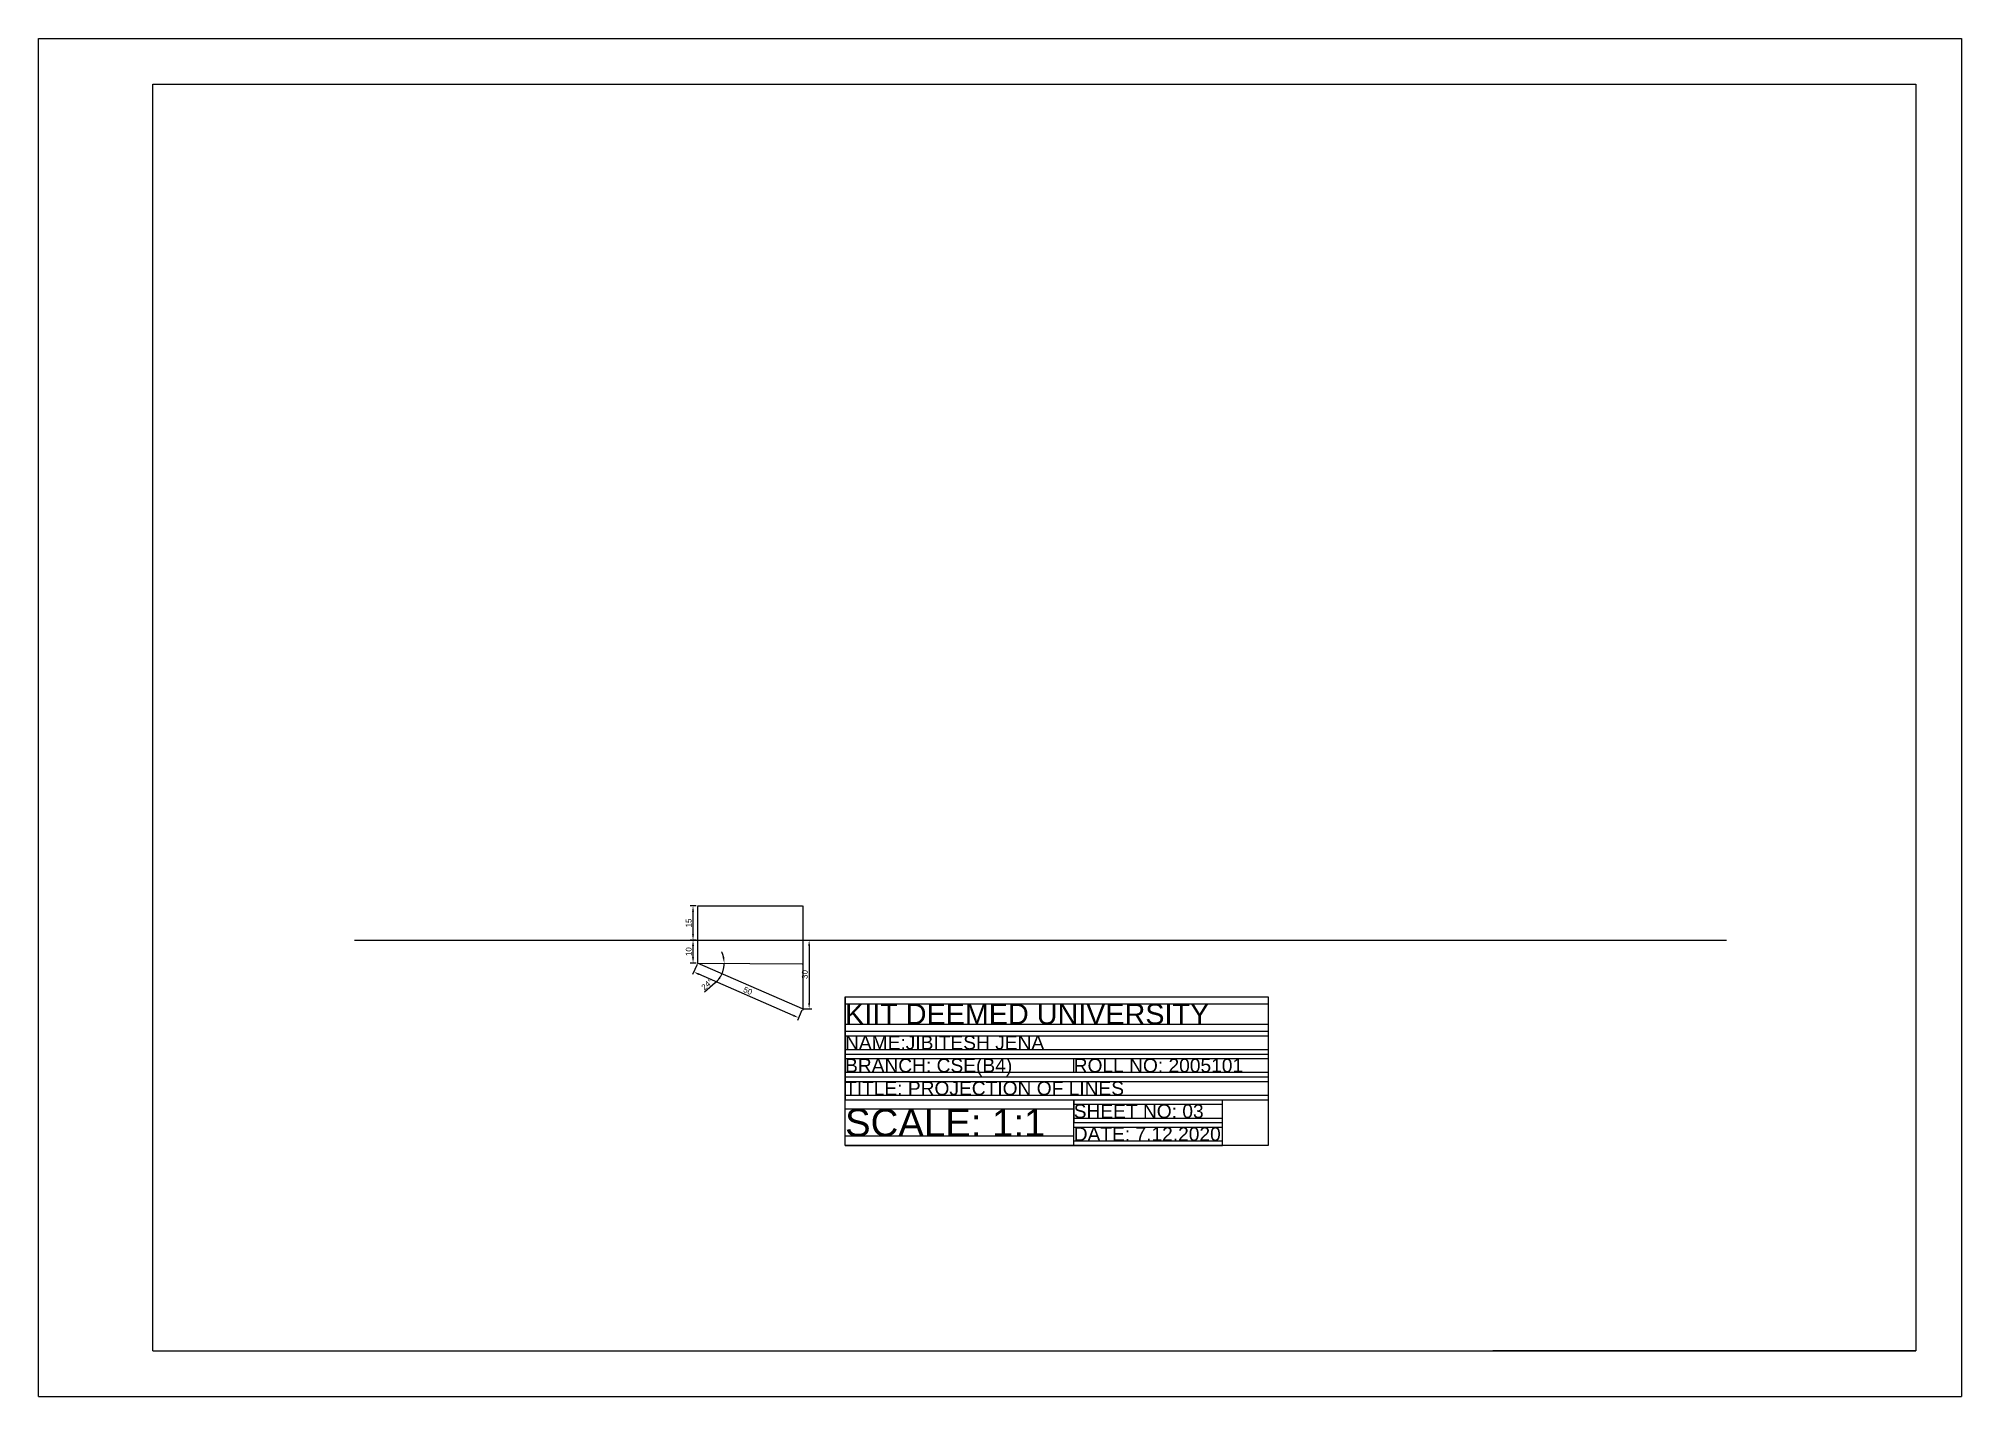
# Model space of a CAD drawing. Header units: inches. Extents: x 5 to 846, y 4 to 598.
import ezdxf

# ---------------------------------------------------------------- set-up
doc = ezdxf.new("R2010")
doc.units = ezdxf.units.IN
doc.header["$MEASUREMENT"] = 0
doc.linetypes.add('DASHED2', pattern=[9.525, 6.35, -3.175])
doc.styles.get("Standard").update_dxf_attribs({"font": 'arial.ttf'})
doc.dimstyles.new('ISO-25', dxfattribs={"dimtxt": 2.5, "dimasz": 2.5, "dimexe": 1.25, "dimexo": 0.625, "dimtad": 1, "dimtxsty": 'Standard', "dimcen": 2.5, "dimadec": 0, "dimazin": 0, "dimtfac": 1, "dimtmove": 0, "dimatfit": 3, "dimfxl": 1, "dimarcsym": 0})

# ---------------------------------------------------------------- blocks, each defined once
blk = doc.blocks.new('*D4')
at = {"color": 0, "lineweight": -2, "transparency": 16777216}
for p, q in [((293.09, 203.62), (290.45, 203.62)), ((293.09, 193.62), (290.45, 193.62)), ((291.7, 196.12), (291.7, 201.12))]:
    blk.add_line(p, q, dxfattribs=at)
at = {"color": 0, "transparency": 16777216}
for points in [[(291.28, 201.12), (292.11, 201.12), (291.7, 203.62)], [(291.28, 196.12), (292.11, 196.12), (291.7, 193.62)]]:
    blk.add_solid(points, dxfattribs=at)
at = {"layer": 'Defpoints', "color": 0, "transparency": 16777216}
for p in [(291.7, 203.62), (293.71, 203.62), (293.71, 193.62)]:
    blk.add_point(p, dxfattribs=at)
at = {"color": 0, "transparency": 16777216, "insert": (289.8, 198.62), "char_height": 2.5, "attachment_point": 5, "rotation": 90}
blk.add_mtext('10', dxfattribs=at)
blk = doc.blocks.new('*D5')
at = {"color": 0, "lineweight": -2, "transparency": 16777216}
for p, q in [((293.46, 193.05), (291.51, 188.56)), ((335.54, 170.71), (294.3, 188.71)), ((339.29, 173.05), (337.33, 168.56))]:
    blk.add_line(p, q, dxfattribs=at)
at = {"color": 0, "transparency": 16777216}
for points in [[(294.47, 189.09), (294.13, 188.33), (292.01, 189.71)], [(335.71, 171.09), (335.38, 170.33), (337.83, 169.71)]]:
    blk.add_solid(points, dxfattribs=at)
at = {"layer": 'Defpoints', "color": 0, "transparency": 16777216}
for p in [(293.71, 193.62), (292.01, 189.71), (339.54, 173.62)]:
    blk.add_point(p, dxfattribs=at)
at = {"color": 0, "transparency": 16777216, "insert": (315.68, 181.45), "char_height": 2.5, "attachment_point": 5, "rotation": 336.42147}
blk.add_mtext('50', dxfattribs=at)
blk = doc.blocks.new('*D1')
at = {"color": 0, "linetype": 'DASHED2', "lineweight": -2, "transparency": 16777216}
blk.add_line((301.42, 184.93), (296.78, 180.82), dxfattribs=at)
for start, end in [(12.35793, 24.71586), (336.42147, 0), (311.55889, 336.42147), (311.70561, 324.06354)]:
    blk.add_arc((293.71, 193.62), 11.61, start, end, dxfattribs=at)
at = {"color": 0, "linetype": 'DASHED2', "transparency": 16777216}
for points in [[(305.47, 196.15), (304.64, 196.06), (305.33, 193.62)], [(302.76, 187.01), (303.48, 186.6), (304.36, 188.97)]]:
    blk.add_solid(points, dxfattribs=at)
at = {"layer": 'Defpoints', "color": 0, "linetype": 'DASHED2', "transparency": 16777216}
for p in [(293.71, 193.62), (293.71, 193.62), (339.54, 193.62), (305.22, 192.03), (339.54, 173.62)]:
    blk.add_point(p, dxfattribs=at)
at = {"color": 0, "linetype": 'DASHED2', "transparency": 16777216, "insert": (297.85, 184.28), "char_height": 2.5, "attachment_point": 5, "rotation": 41.55889}
blk.add_mtext('24°', dxfattribs=at)
blk = doc.blocks.new('*D2')
at = {"color": 0, "lineweight": -2, "transparency": 16777216}
for p, q in [((293.09, 218.62), (290.45, 218.62)), ((291.7, 206.12), (291.7, 216.12)), ((293.09, 203.62), (290.45, 203.62))]:
    blk.add_line(p, q, dxfattribs=at)
at = {"color": 0, "transparency": 16777216}
for points in [[(291.28, 216.12), (292.11, 216.12), (291.7, 218.62)], [(291.28, 206.12), (292.11, 206.12), (291.7, 203.62)]]:
    blk.add_solid(points, dxfattribs=at)
at = {"layer": 'Defpoints', "color": 0, "transparency": 16777216}
for p in [(291.7, 218.62), (293.71, 218.62), (293.71, 203.62)]:
    blk.add_point(p, dxfattribs=at)
at = {"color": 0, "transparency": 16777216, "insert": (289.8, 211.12), "char_height": 2.5, "attachment_point": 5, "rotation": 90}
blk.add_mtext('15', dxfattribs=at)
blk = doc.blocks.new('*D3')
at = {"color": 0, "lineweight": -2, "transparency": 16777216}
for p, q in [((340.16, 203.62), (343.72, 203.62)), ((342.47, 201.12), (342.47, 176.12)), ((340.16, 173.62), (343.72, 173.62))]:
    blk.add_line(p, q, dxfattribs=at)
at = {"color": 0, "transparency": 16777216}
for points in [[(342.06, 201.12), (342.89, 201.12), (342.47, 203.62)], [(342.06, 176.12), (342.89, 176.12), (342.47, 173.62)]]:
    blk.add_solid(points, dxfattribs=at)
at = {"layer": 'Defpoints', "color": 0, "transparency": 16777216}
for p in [(339.54, 203.62), (339.54, 173.62), (342.47, 173.62)]:
    blk.add_point(p, dxfattribs=at)
at = {"color": 0, "transparency": 16777216, "insert": (340.57, 188.62), "char_height": 2.5, "attachment_point": 5, "rotation": 90}
blk.add_mtext('30', dxfattribs=at)

msp = doc.modelspace()

# ---------------------------------------------------------------- hatches: boundary and pattern name
h = msp.add_hatch()
h.set_pattern_fill('STEEL', color=6)
h.set_pattern_definition([(45, (5.446, 4.0135), (-2.245064, 2.245064), []), (45, (5.446, 5.601), (-2.245064, 2.245064), [])])
edge = h.paths.add_edge_path()
edge.add_line((220.875, 153.607), (220.875, 279.389))

# ---------------------------------------------------------------- linework, layer by layer
for p, q in [((5.439, 4.016), (5.439, 598.016)), ((5.439, 598.016), (846.439, 598.016)), ((846.439, 598.016), (846.439, 4.016)), ((55.439, 24.016), (55.439, 578.016)), ((55.439, 578.016), (826.439, 578.016)), ((826.439, 578.016), (826.439, 24.016)), ((339.665, 218.687), (339.665, 172.991)), ((293.643, 218.388), (293.643, 193.599)), ((293.715, 218.618), (339.54, 218.618)), ((143.715, 203.618), (743.715, 203.618)), ((393.527, 203.618), (423.527, 203.618)), ((293.643, 193.599), (339.366, 193.3)), ((339.54, 173.618), (293.715, 193.618)), ((358.176, 113.828), (358.176, 178.828)), ((358.176, 178.828), (543.176, 178.828)), ((358.176, 178.828), (358.176, 163.828)), ((543.176, 178.828), (543.176, 113.828)), ((358.176, 175.828), (543.176, 175.828)), ((358.176, 166.828), (543.176, 166.828)), ((358.176, 163.828), (543.176, 163.828)), ((358.176, 163.828), (358.176, 153.828)), ((358.176, 161.828), (543.176, 161.828)), ((358.176, 155.828), (543.176, 155.828)), ((358.176, 153.828), (543.176, 153.828)), ((358.176, 153.828), (358.176, 143.828)), ((358.176, 151.828), (543.176, 151.828)), ((458.176, 145.828), (458.176, 151.828)), ((358.176, 145.828), (543.176, 145.828)), ((358.176, 145.828), (458.176, 145.828)), ((358.176, 143.828), (543.176, 143.828)), ((358.176, 143.828), (358.176, 133.828)), ((358.176, 141.828), (543.176, 141.828)), ((358.176, 135.828), (543.176, 135.828)), ((358.176, 133.828), (543.176, 133.828)), ((358.176, 129.828), (458.176, 129.828)), ((458.176, 113.828), (458.176, 133.828)), ((458.176, 133.828), (458.176, 123.828)), ((458.176, 131.828), (523.176, 131.828)), ((523.176, 113.828), (523.176, 133.828)), ((458.176, 117.828), (358.176, 117.828)), ((458.176, 125.828), (523.176, 125.828)), ((458.176, 123.828), (523.176, 123.828)), ((458.176, 121.828), (523.176, 121.828)), ((543.176, 113.828), (358.176, 113.828)), ((358.176, 113.828), (458.176, 113.828)), ((458.176, 115.828), (523.176, 115.828)), ((458.176, 113.828), (523.176, 113.828)), ((826.439, 89.016), (826.439, 24.016)), ((55.439, 24.016), (826.439, 24.016)), ((826.439, 24.016), (641.439, 24.016)), ((5.439, 4.016), (846.439, 4.016))]:
    msp.add_line(p, q)

# ---------------------------------------------------------------- texts
for s, height, p in [('KIIT DEEMED UNIVERSITY', 9, (358.176, 166.828)), ('NAME:JIBITESH JENA', 6, (358.176, 155.828)), ('BRANCH: CSE(B4)', 6, (358.176, 145.828)), ('ROLL NO: 2005101', 6, (458.176, 145.828)), ('TITLE: PROJECTION OF LINES', 6, (358.176, 135.828)), ('SCALE: 1:1', 12, (358.176, 117.828)), ('SHEET NO: 03', 6, (458.176, 125.828)), ('DATE: 7.12.2020', 6, (458.176, 115.828))]:
    msp.add_text(s, height=height).set_placement(p)

# ---------------------------------------------------------------- dimensions: what is measured, and where the dimension line sits
for base, p1, p2, picture, middle in [((291.697, 218.618), (293.715, 203.618), (293.715, 218.618), '*D2', (289.795, 211.118)), ((291.697, 203.618), (293.715, 193.618), (293.715, 203.618), '*D4', (289.795, 198.618)), ((342.472, 173.618), (339.54, 203.618), (339.54, 173.618), '*D3', (340.57, 188.618))]:
    dim = msp.add_linear_dim(base=base, p1=p1, p2=p2, angle=90, dimstyle='ISO-25')
    dim.commit()
    dim.dimension.update_dxf_attribs({"geometry": picture, "text_midpoint": middle})
dim = msp.add_aligned_dim(p1=(339.54, 173.618), p2=(293.715, 193.618), distance=4.267, dimstyle='ISO-25')
dim.commit()
dim.dimension.update_dxf_attribs({"geometry": '*D5', "text_midpoint": (315.681, 181.45)})
at = {"linetype": 'DASHED2'}
dim = msp.add_angular_dim_2l(base=(305.219, 192.03), line1=((339.54, 173.618), (293.715, 193.618)), line2=((293.715, 193.618), (339.54, 193.618)), dimstyle='ISO-25', dxfattribs=at)
dim.commit()
dim.dimension.update_dxf_attribs({"geometry": '*D1', "text_midpoint": (297.853, 184.279)})

doc.saveas('drawing.dxf')
